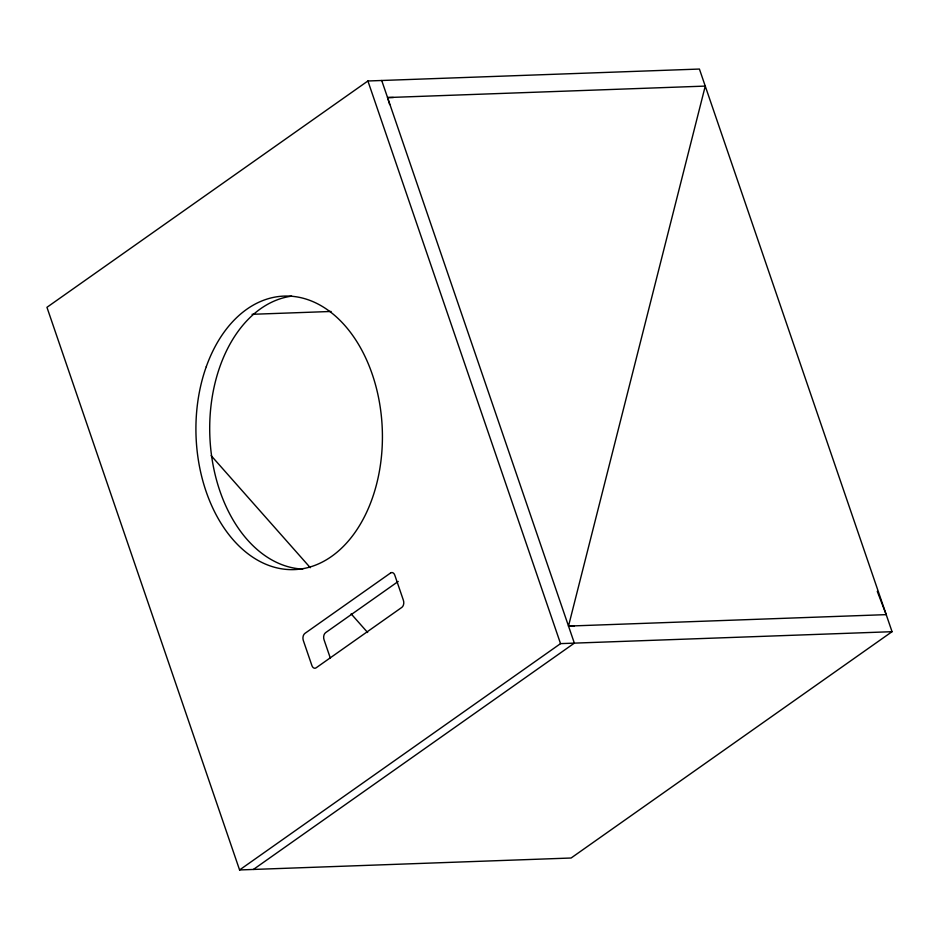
<?xml version="1.0" encoding="UTF-8"?>
<svg xmlns="http://www.w3.org/2000/svg" width="939" height="939" viewBox="0 0 939 939"><rect width="100%" height="100%" fill="white"/><g stroke="black" fill="none" stroke-linecap="round" stroke-linejoin="round"><path stroke-width="1.41" d="M574.363 626.043L568.506 626.078L705.259 86.095L387.549 97.55L389.673 104.546M367.9 80.989L46.95 307.311L239.586 869.948L571.1 858.011L892.05 631.689L699.414 69.052L367.9 80.989L560.536 643.626L892.05 631.689M398.218 581.464L325.633 632.64A5.341 3.639 87.9 0 0 324.037 639.752L330.387 658.274M239.586 869.948L560.536 643.626M253.401 869.455L574.351 643.133L381.715 80.496M252.075 314.307L331.091 311.466M568.506 626.078L886.216 614.634L877.272 591.347M387.549 97.55L393.406 97.503M211.146 455.65L310.304 567.708M351.127 613.848L367.654 632.522M302.71 569.081A136.848 93.184 87.9 0 1 209.867 436.635A136.848 93.184 87.9 0 1 291.618 296.149M390.589 572.978L304.917 633.391A5.341 3.639 87.9 0 0 303.32 640.504L311.924 665.634A4.589 3.122 87.9 0 0 316.126 667.817L401.81 607.404A5.341 3.639 87.9 0 0 403.394 600.291L394.791 575.149A4.589 3.122 87.9 0 0 390.589 572.978M206.275 366.691A136.848 93.184 87.9 0 0 293.543 569.621A136.848 93.184 87.9 0 0 367.618 362.231A136.848 93.184 87.9 0 0 206.275 366.691"/></g></svg>
